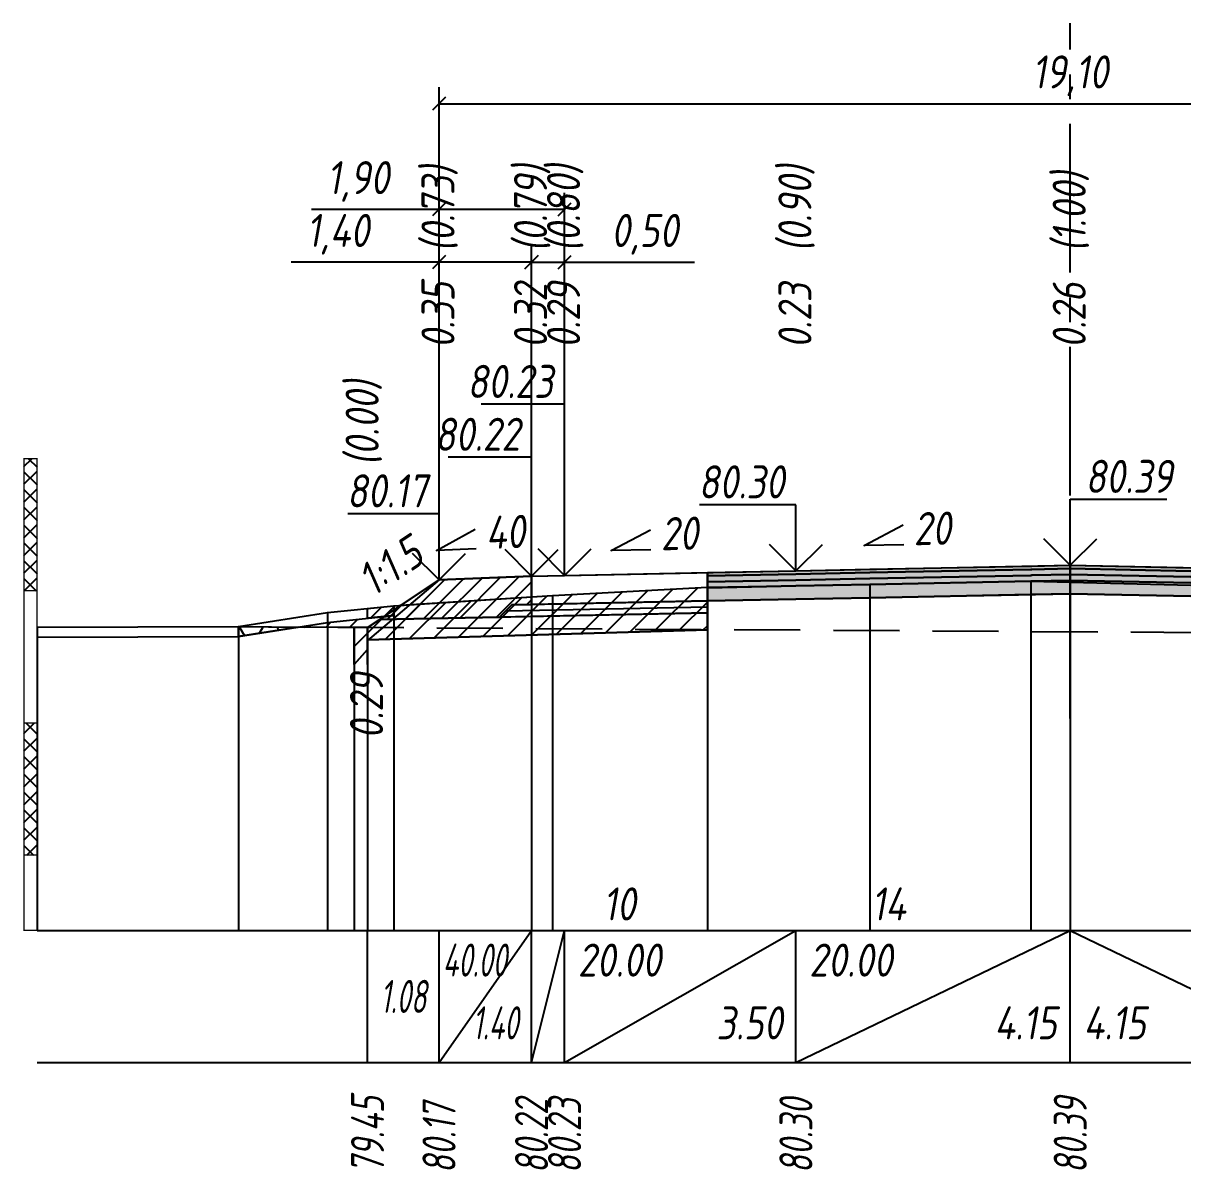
# Model space of a CAD drawing. Extents: x -717 to 1451, y -133302 to 233.
# Drawn here: x 78.9 to 166.7, y -29450.1 to -29363.3 of the extents above; entities that cross this region are included whole.
import ezdxf
from ezdxf.enums import TextEntityAlignment as Align

# ---------------------------------------------------------------- set-up
doc = ezdxf.new("R2010")
doc.units = 0
doc.linetypes.add('осевая2', pattern=[1.125, 0.75, -0.125, 0.125, -0.125])
doc.linetypes.add('штриховая', pattern=[0.75, 0.5, -0.25])
for name, color, linetype in [('Интерполированный поперечник', 2, 'Continuous'), ('Код_514', 1, 'Continuous'), ('Контур_0', 7, 'Continuous'), ('Контур_2521', 7, 'Continuous'), ('Контур_2564', 7, 'Continuous'), ('Контур_2660', 7, 'Continuous'), ('Контур_2665', 7, 'Continuous'), ('Контур_400', 7, 'Continuous'), ('Контур_508', 7, 'Continuous'), ('Контур_512', 7, 'Continuous'), ('Контур_513', 7, 'Continuous'), ('Контур_818', 7, 'Continuous'), ('Красный поперечник', 1, 'Continuous'), ('Линейка абсолютных высот', 7, 'Continuous'), ('Объём_2501', 7, 'Continuous'), ('Объём_2564', 7, 'Continuous'), ('Объём_2650', 7, 'Continuous'), ('Объём_2660', 7, 'Continuous'), ('Объём_2661', 7, 'Continuous'), ('Объём_2662', 7, 'Continuous'), ('Объём_2663', 7, 'Continuous'), ('Объём_2665', 7, 'Continuous'), ('Объём_2666', 7, 'Continuous'), ('Объём_2753', 7, 'Continuous'), ('Ось', 1, 'осевая2'), ('Откосы', 7, 'Continuous'), ('Отметки покрытия', 7, 'Continuous'), ('Рабочие отметки', 7, 'Continuous'), ('Рабочие отметки доп.', 7, 'Continuous'), ('Слои выравнивания', 7, 'Continuous'), ('Таблица', 7, 'Continuous'), ('Уклоны проезжей части', 7, 'Continuous'), ('Черный поперечник', 3, 'Continuous')]:
    doc.layers.add(name, color=color, linetype=linetype)
for name, color, linetype, true_color in [('Контур_2540', 2, 'Continuous', 0xffff00), ('Контур_2560', 2, 'Continuous', 0xffff00), ('Контур_2561', 7, 'Continuous', 0xff8040), ('Контур_2562', 3, 'Continuous', 0x00ff00), ('Контур_2563', 7, 'Continuous', 0xff8000), ('Контур_2570', 7, 'Continuous', 0x80ff00), ('Контур_2583', 3, 'Continuous', 0x00ff00), ('Контур_2725', 7, 'Continuous', 0x323232), ('Контур_2736', 4, 'Continuous', 0x00ffff), ('Контур_2737', 4, 'Continuous', 0x00ffff), ('Контур_2738', 4, 'Continuous', 0x00ffff), ('Контур_2739', 4, 'Continuous', 0x00ffff), ('Контур_2741', 4, 'Continuous', 0x00ffff), ('Контур_2742', 4, 'Continuous', 0x00ffff), ('Контур_2743', 4, 'Continuous', 0x00ffff), ('Контур_2744', 7, 'Continuous', 0xa4ffff), ('Контур_2745', 7, 'Continuous', 0xa4ffff), ('Контур_2747', 4, 'Continuous', 0x00ffff), ('Контур_2748', 4, 'Continuous', 0x00ffff), ('Контур_2749', 4, 'Continuous', 0x00ffff), ('Контур_2750', 4, 'Continuous', 0x00ffff), ('Контур_2751', 4, 'Continuous', 0x00ffff), ('Контур_2752', 4, 'Continuous', 0x00ffff), ('Контур_2760', 7, 'Continuous', 0x323232), ('Контур_2761', 7, 'Continuous', 0x323232), ('Контур_2762', 7, 'Continuous', 0x323232), ('Контур_2763', 7, 'Continuous', 0x323232), ('Контур_402', 7, 'Continuous', 0xff6464), ('Контур_703', 4, 'Continuous', 0x00ffff), ('Контур_705', 4, 'Continuous', 0x00ffff), ('Контур_707', 4, 'Continuous', 0x00ffff), ('Контур_720', 131, 'Continuous', 0xaaffff), ('Объём_2500', 7, 'Continuous', 0xc0c0c0), ('Объём_2520', 7, 'Continuous', 0x80ffff), ('Объём_2540', 2, 'Continuous', 0xffff00), ('Объём_2560', 2, 'Continuous', 0xffff00), ('Объём_2561', 7, 'Continuous', 0xff8040), ('Объём_2562', 3, 'Continuous', 0x00ff00), ('Объём_2563', 7, 'Continuous', 0xff8000), ('Объём_2570', 7, 'Continuous', 0x80ff00), ('Объём_2583', 3, 'Continuous', 0x00ff00), ('Объём_2591', 3, 'Continuous', 0x00ff00), ('Объём_2595', 3, 'Continuous', 0x00ff00), ('Объём_2600', 7, 'Continuous', 0x808000), ('Объём_2746', 2, 'Continuous', 0xffff00)]:
    doc.layers.add(name, color=color, linetype=linetype, true_color=true_color)
doc.styles.get("Standard").update_dxf_attribs({"font": 'txt', "height": 2.5})
doc.styles.add('М', font='romand.shx', dxfattribs={"width": 0.8, "oblique": 10, "height": 2.5})
doc.dimstyles.new('ISO-25', dxfattribs={"dimtxt": 2.5, "dimasz": 2.5, "dimexe": 1.25, "dimexo": 0.625, "dimtad": 1, "dimtxsty": 'Standard', "dimcen": 2.5, "dimadec": 0, "dimazin": 0, "dimtfac": 1, "dimtmove": 0, "dimatfit": 3, "dimfxl": 1, "dimarcsym": 0})
pattern_1 = [(45.0000013, (0, 0), (-0.67351924, 0.67351921), []), (135.0000003, (0, 0), (-0.673519222, -0.67351923), [])]

# ---------------------------------------------------------------- blocks, each defined once
blk = doc.blocks.new('_Oblique')
at = {"color": 0, "linetype": 'ByBlock', "lineweight": -2}
blk.add_line((-0.5, -0.5), (0.5, 0.5), dxfattribs=at)
blk = doc.blocks.new('*D666')
at = {"color": 0, "lineweight": -2, "transparency": 16777216}
for p, q in [((110.408, -29404.906), (110.408, -29380.186)), ((117.408, -29404.626), (117.408, -29380.186)), ((110.408, -29381.436), (99.223, -29381.436)), ((117.408, -29381.436), (110.408, -29381.436))]:
    blk.add_line(p, q, dxfattribs=at)
at = {"layer": 'Defpoints', "color": 0, "transparency": 16777216}
for p in [(117.408, -29381.436), (110.408, -29405.531), (117.408, -29405.251)]:
    blk.add_point(p, dxfattribs=at)
at = {"color": 0, "lineweight": -2, "transparency": 16777216, "rotation": 180}
blk.add_blockref('_Oblique', (110.408, -29381.436), dxfattribs=at)
at = {"color": 0, "lineweight": -2, "transparency": 16777216}
blk.add_blockref('_Oblique', (117.408, -29381.436), dxfattribs=at)
at = {"color": 0, "transparency": 16777216, "insert": (102.763, -29379.323), "char_height": 2.5, "width": 8.75, "attachment_point": 5, "style": 'М'}
blk.add_mtext('1,40', dxfattribs=at)
blk = doc.blocks.new('*D668')
at = {"color": 0, "lineweight": -2, "transparency": 16777216}
for p, q in [((117.408, -29404.626), (117.408, -29380.186)), ((119.908, -29404.576), (119.908, -29380.186)), ((117.408, -29381.436), (119.908, -29381.436)), ((119.908, -29381.436), (129.739, -29381.436))]:
    blk.add_line(p, q, dxfattribs=at)
at = {"layer": 'Defpoints', "color": 0, "transparency": 16777216}
for p in [(119.908, -29381.436), (117.408, -29405.251), (119.908, -29405.201)]:
    blk.add_point(p, dxfattribs=at)
at = {"color": 0, "lineweight": -2, "transparency": 16777216, "rotation": 180}
blk.add_blockref('_Oblique', (117.408, -29381.436), dxfattribs=at)
at = {"color": 0, "lineweight": -2, "transparency": 16777216}
blk.add_blockref('_Oblique', (119.908, -29381.436), dxfattribs=at)
at = {"color": 0, "transparency": 16777216, "insert": (125.977, -29379.323), "char_height": 2.5, "width": 9.16667, "attachment_point": 5, "style": 'М'}
blk.add_mtext('0,50', dxfattribs=at)
blk = doc.blocks.new('*D671')
at = {"color": 0, "lineweight": -2, "transparency": 16777216}
for p, q in [((110.408, -29404.906), (110.408, -29376.186)), ((119.908, -29404.576), (119.908, -29376.186)), ((110.408, -29377.436), (100.75, -29377.436)), ((119.908, -29377.436), (110.408, -29377.436))]:
    blk.add_line(p, q, dxfattribs=at)
at = {"layer": 'Defpoints', "color": 0, "transparency": 16777216}
for p in [(119.908, -29377.436), (110.408, -29405.531), (119.908, -29405.201)]:
    blk.add_point(p, dxfattribs=at)
at = {"color": 0, "lineweight": -2, "transparency": 16777216, "rotation": 180}
blk.add_blockref('_Oblique', (110.408, -29377.436), dxfattribs=at)
at = {"color": 0, "lineweight": -2, "transparency": 16777216}
blk.add_blockref('_Oblique', (119.908, -29377.436), dxfattribs=at)
at = {"color": 0, "transparency": 16777216, "insert": (104.291, -29375.323), "char_height": 2.5, "width": 8.75, "attachment_point": 5, "style": 'М'}
blk.add_mtext('1,90', dxfattribs=at)
blk = doc.blocks.new('*D672')
at = {"color": 0, "lineweight": -2, "transparency": 16777216}
for p, q in [((110.408, -29404.906), (110.408, -29368.186)), ((205.908, -29404.906), (205.908, -29368.186)), ((110.408, -29369.436), (205.908, -29369.436))]:
    blk.add_line(p, q, dxfattribs=at)
at = {"layer": 'Defpoints', "color": 0, "transparency": 16777216}
for p in [(205.908, -29369.436), (110.408, -29405.531), (205.908, -29405.531)]:
    blk.add_point(p, dxfattribs=at)
at = {"color": 0, "lineweight": -2, "transparency": 16777216, "rotation": 180}
blk.add_blockref('_Oblique', (110.408, -29369.436), dxfattribs=at)
at = {"color": 0, "lineweight": -2, "transparency": 16777216}
blk.add_blockref('_Oblique', (205.908, -29369.436), dxfattribs=at)
at = {"color": 0, "transparency": 16777216, "insert": (158.158, -29367.323), "char_height": 2.5, "width": 10.41667, "attachment_point": 5, "style": 'М'}
blk.add_mtext('19,10', dxfattribs=at)

msp = doc.modelspace()

# ---------------------------------------------------------------- hatches: boundary and pattern name
at = {"layer": 'Линейка абсолютных высот'}
h = msp.add_hatch(dxfattribs=at)
h.set_pattern_fill('ANSI37', scale=0.3, style=0)
h.set_pattern_definition(pattern_1)
h.paths.add_polyline_path([(80, -29406.304), (80, -29396.304), (79, -29396.304), (79, -29406.304)])
h = msp.add_hatch(dxfattribs=at)
h.set_pattern_fill('ANSI37', scale=0.3, style=0)
h.set_pattern_definition(pattern_1)
h.paths.add_polyline_path([(80, -29426.304), (80, -29416.304), (79, -29416.304), (79, -29426.304)])
at = {"layer": 'Объём_2563'}
h = msp.add_hatch(dxfattribs=at)
h.set_pattern_fill('ANSI31', color=256, scale=0.3)
h.paths.add_polyline_path([(110.408, -29405.468), (117.408, -29405.188), (117.408, -29407.338), (115.908, -29407.368), (114.99, -29408.287), (105.908, -29408.468)])
at = {"layer": 'Объём_2570'}
h = msp.add_hatch(dxfattribs=at)
h.set_pattern_fill('ANSI31', color=256, scale=0.2)
h.paths.add_polyline_path([(105, -29408.384), (105, -29407.634), (106.996, -29407.432), (106.996, -29408.182)])
at = {"layer": 'Объём_2600'}
h = msp.add_hatch(dxfattribs=at)
h.set_pattern_fill('ANSI31', color=6, scale=0.4)
h.paths.add_polyline_path([(107.777, -29409.935), (105, -29410.018), (105, -29410.745), (104, -29411.882), (104, -29409.068), (99.767, -29409.043), (101.98, -29408.689), (106.996, -29408.182), (106.996, -29407.432), (118.988, -29406.662), (130.707, -29406.039), (130.707, -29409.247)])
h = msp.add_hatch(dxfattribs=at)
h.set_pattern_fill('HONEY', color=5, scale=0.3)
h.paths.add_polyline_path([(95.24, -29409.766), (95.24, -29409.016), (99.767, -29409.043)])
at = {"layer": 'Слои выравнивания'}
for color, points in [(2, [(130.707, -29404.922), (137.408, -29404.788), (142.991, -29404.677), (155.173, -29404.433), (155.26, -29404.431), (158.158, -29404.373), (158.158, -29404.623), (155.26, -29404.681), (155.173, -29404.683), (142.991, -29404.927), (137.408, -29405.038), (130.707, -29405.172)]), (3, [(130.707, -29405.172), (137.408, -29405.038), (142.991, -29404.927), (155.173, -29404.683), (155.26, -29404.681), (158.158, -29404.623), (158.158, -29405.073), (155.26, -29405.131), (155.173, -29405.133), (142.991, -29405.377), (137.408, -29405.488), (130.707, -29405.622)]), (4, [(130.707, -29405.622), (137.408, -29405.488), (142.991, -29405.377), (155.173, -29405.133), (155.26, -29405.131), (158.158, -29405.073), (158.158, -29405.523), (155.26, -29405.581), (155.173, -29405.583), (142.991, -29405.827), (137.408, -29405.938), (130.707, -29406.072)]), (2, [(158.158, -29404.373), (167.279, -29404.556), (178.908, -29404.788), (180.38, -29404.818), (180.38, -29405.068), (178.908, -29405.038), (167.279, -29404.806), (158.158, -29404.623)]), (3, [(158.158, -29404.623), (167.279, -29404.806), (178.908, -29405.038), (180.38, -29405.068), (180.38, -29405.518), (178.908, -29405.488), (167.279, -29405.256), (158.158, -29405.073)]), (4, [(158.158, -29405.073), (167.279, -29405.256), (178.908, -29405.488), (180.38, -29405.518), (180.38, -29405.968), (178.908, -29405.938), (167.279, -29405.706), (158.158, -29405.523)]), (5, [(130.707, -29406.072), (137.408, -29405.938), (142.991, -29405.827), (155.173, -29405.583), (155.26, -29405.581), (158.158, -29405.523), (158.158, -29406.523), (155.26, -29406.581), (155.173, -29406.583), (142.991, -29406.827), (137.408, -29406.938), (130.707, -29407.072)]), (5, [(158.158, -29405.523), (167.279, -29405.706), (178.908, -29405.938), (180.38, -29405.968), (180.38, -29406.968), (178.908, -29406.938), (167.279, -29406.706), (158.158, -29406.523)])]:
    msp.add_hatch(color=color, dxfattribs=at).paths.add_polyline_path(points)

# ---------------------------------------------------------------- linework, layer by layer
at = {"layer": 'Интерполированный поперечник', "linetype": 'штриховая', "ltscale": 10, "flags": 128}
msp.add_lwpolyline([(95.24, -29409.016), (212.955, -29409.714)], dxfattribs=at)
at = {"layer": 'Код_514'}
for p, q in [((105, -29442), (105, -29432)), ((110.408, -29442), (110.408, -29432)), ((110.408, -29442), (117.408, -29432)), ((117.408, -29442), (117.408, -29432)), ((117.408, -29442), (119.908, -29432)), ((119.908, -29442), (119.908, -29432)), ((119.908, -29442), (137.408, -29432)), ((137.408, -29442), (137.408, -29432)), ((137.408, -29442), (158.158, -29432)), ((158.158, -29442), (158.158, -29432)), ((158.158, -29432), (178.908, -29442))]:
    msp.add_line(p, q, dxfattribs=at)
at = {"layer": 'Контур_0', "flags": 128}
for points in [[(119.908, -29407.288), (117.408, -29407.338), (117.408, -29405.188), (130.707, -29404.922), (130.707, -29407.072), (119.908, -29407.288), (119.908, -29407.288)], [(110.408, -29405.468), (105, -29409.074), (105, -29409.074), (105, -29409.074), (105, -29409.074), (105, -29409.074), (105, -29409.074), (105, -29409.074), (105, -29409.074), (105, -29409.074), (105, -29409.074), (105, -29409.074), (105, -29409.074), (105, -29409.074), (105, -29409.074), (105, -29411.882)], [(110.408, -29405.468), (105, -29409.074), (105, -29409.074), (105, -29409.074), (105, -29409.074), (105, -29409.074), (105, -29409.074), (105, -29409.074), (105, -29409.074), (105, -29409.074), (105, -29409.074), (105, -29409.074), (105, -29409.074), (105, -29409.074), (105, -29409.074), (105, -29411.882), (105, -29411.882), (105, -29409.074), (105, -29409.074), (105, -29409.074), (105, -29409.074), (105, -29409.074), (105, -29409.074), (105, -29409.074), (105, -29409.074), (105, -29409.074), (105, -29409.074), (105, -29409.074), (105, -29409.074), (105, -29409.074)], [(105.908, -29408.468), (114.99, -29408.287), (115.908, -29407.368), (117.408, -29407.338)], [(115.908, -29407.368), (130.707, -29407.072), (130.707, -29407.972), (114.99, -29408.287), (115.908, -29407.368), (115.908, -29407.368)]]:
    msp.add_lwpolyline(points, dxfattribs=at)
at = {"layer": 'Контур_2521', "color": 250, "flags": 128}
msp.add_lwpolyline([(115.449, -29407.827), (130.707, -29407.522)], dxfattribs=at)
at = {"layer": 'Контур_2540', "flags": 128}
msp.add_lwpolyline([(105.908, -29408.468), (130.707, -29407.972), (130.707, -29409.247), (105, -29410.018), (105, -29409.074), (105.908, -29408.468), (105.908, -29408.468)], dxfattribs=at)
at = {"layer": 'Контур_2560', "flags": 128}
msp.add_lwpolyline([(110.408, -29405.468), (110.408, -29405.468), (110.408, -29405.468), (117.408, -29405.188)], dxfattribs=at)
at = {"layer": 'Контур_2561', "flags": 128}
msp.add_lwpolyline([(117.408, -29405.188), (117.408, -29405.188), (110.408, -29405.468), (110.408, -29405.468), (117.408, -29405.188)], dxfattribs=at)
at = {"layer": 'Контур_2562', "flags": 128}
msp.add_lwpolyline([(110.408, -29405.468), (110.408, -29405.468), (110.408, -29405.468), (110.408, -29405.468), (110.408, -29405.468)], dxfattribs=at)
at = {"layer": 'Контур_2563', "flags": 128}
msp.add_lwpolyline([(110.408, -29405.468), (117.408, -29405.188), (117.408, -29407.338), (115.908, -29407.368), (114.99, -29408.287), (105.908, -29408.468), (110.408, -29405.468), (110.408, -29405.468)], dxfattribs=at)
at = {"layer": 'Контур_2564', "flags": 128}
msp.add_lwpolyline([(110.408, -29405.468), (117.408, -29405.188)], dxfattribs=at)
at = {"layer": 'Контур_2570', "flags": 128}
msp.add_lwpolyline([(80, -29409.807), (95.24, -29409.766), (95.24, -29409.766), (101.98, -29408.689), (106.996, -29408.182), (106.996, -29407.432), (118.988, -29406.662), (130.707, -29406.039), (142.991, -29405.82), (155.173, -29405.579), (158.158, -29405.65), (167.279, -29405.865), (180.38, -29406.13), (192.215, -29406.519), (201.424, -29407.334), (201.424, -29408.084), (209.191, -29409.733), (212.955, -29410.464), (212.955, -29410.464), (217.513, -29410.073), (226.371, -29408.946), (231.227, -29409.664), (240.376, -29410.919), (247.714, -29410.654)], dxfattribs=at)
at = {"layer": 'Контур_2583', "flags": 128}
msp.add_lwpolyline([(104, -29411.882), (105, -29410.745), (105, -29409.074), (104, -29409.074), (104, -29411.882)], dxfattribs=at)
at = {"layer": 'Контур_2660', "flags": 128}
msp.add_lwpolyline([(105, -29410.018), (130.707, -29409.247)], dxfattribs=at)
at = {"layer": 'Контур_2665', "flags": 128}
msp.add_lwpolyline([(110.408, -29405.468), (110.408, -29405.468)], dxfattribs=at)
at = {"layer": 'Контур_2725', "flags": 128}
msp.add_lwpolyline([(130.707, -29407.072), (137.408, -29406.938), (142.991, -29406.827), (155.173, -29406.583), (155.26, -29406.581), (158.158, -29406.523), (167.279, -29406.706), (178.908, -29406.938), (180.38, -29406.968)], dxfattribs=at)
at = {"layer": 'Контур_2736', "flags": 128}
msp.add_lwpolyline([(110.408, -29405.468), (105, -29409.074)], dxfattribs=at)
at = {"layer": 'Контур_2737', "flags": 128}
msp.add_lwpolyline([(105, -29409.074), (105, -29409.074)], dxfattribs=at)
at = {"layer": 'Контур_2738', "flags": 128}
msp.add_lwpolyline([(105, -29409.074), (105, -29409.074)], dxfattribs=at)
at = {"layer": 'Контур_2739', "flags": 128}
msp.add_lwpolyline([(105, -29409.074), (105, -29409.074)], dxfattribs=at)
at = {"layer": 'Контур_2741', "flags": 128}
msp.add_lwpolyline([(105, -29409.074), (105, -29409.074)], dxfattribs=at)
at = {"layer": 'Контур_2742', "flags": 128}
msp.add_lwpolyline([(105, -29409.074), (105, -29409.074)], dxfattribs=at)
at = {"layer": 'Контур_2743', "flags": 128}
msp.add_lwpolyline([(105, -29409.074), (105, -29409.074)], dxfattribs=at)
at = {"layer": 'Контур_2744', "flags": 128}
msp.add_lwpolyline([(105, -29409.074), (105, -29409.074)], dxfattribs=at)
msp.add_lwpolyline([(105, -29409.074), (105, -29409.074)], dxfattribs=at)
msp.add_lwpolyline([(105, -29409.074), (105, -29409.074)], dxfattribs=at)
msp.add_lwpolyline([(105, -29409.074), (105, -29409.074)], dxfattribs=at)
msp.add_lwpolyline([(105, -29409.074), (105, -29409.074)], dxfattribs=at)
msp.add_lwpolyline([(105, -29409.074), (105, -29409.074)], dxfattribs=at)
at = {"layer": 'Контур_2745', "flags": 128}
msp.add_lwpolyline([(105, -29409.074), (105, -29409.074)], dxfattribs=at)
msp.add_lwpolyline([(105, -29409.074), (105, -29409.074)], dxfattribs=at)
msp.add_lwpolyline([(105, -29409.074), (105, -29409.074)], dxfattribs=at)
msp.add_lwpolyline([(105, -29409.074), (105, -29409.074)], dxfattribs=at)
msp.add_lwpolyline([(105, -29409.074), (105, -29409.074)], dxfattribs=at)
msp.add_lwpolyline([(105, -29409.074), (105, -29409.074)], dxfattribs=at)
at = {"layer": 'Контур_2747', "flags": 128}
msp.add_lwpolyline([(105, -29409.074), (105, -29409.074)], dxfattribs=at)
at = {"layer": 'Контур_2748', "flags": 128}
msp.add_lwpolyline([(105, -29409.074), (105, -29409.074)], dxfattribs=at)
at = {"layer": 'Контур_2749', "flags": 128}
msp.add_lwpolyline([(105, -29409.074), (105, -29409.074)], dxfattribs=at)
at = {"layer": 'Контур_2750', "flags": 128}
msp.add_lwpolyline([(105, -29409.074), (105, -29409.074)], dxfattribs=at)
at = {"layer": 'Контур_2751', "flags": 128}
msp.add_lwpolyline([(105, -29409.074), (105, -29409.074)], dxfattribs=at)
at = {"layer": 'Контур_2752', "flags": 128}
msp.add_lwpolyline([(105, -29409.074), (105, -29409.074)], dxfattribs=at)
at = {"layer": 'Контур_2760', "flags": 128}
msp.add_lwpolyline([(130.707, -29404.922), (137.408, -29404.788), (142.991, -29404.677), (155.173, -29404.433), (155.26, -29404.431), (158.158, -29404.373), (167.279, -29404.556), (178.908, -29404.788), (180.38, -29404.818)], dxfattribs=at)
at = {"layer": 'Контур_2761', "flags": 128}
msp.add_lwpolyline([(130.707, -29405.172), (137.408, -29405.038), (142.991, -29404.927), (155.173, -29404.683), (155.26, -29404.681), (158.158, -29404.623), (167.279, -29404.806), (178.908, -29405.038), (180.38, -29405.068)], dxfattribs=at)
at = {"layer": 'Контур_2762', "flags": 128}
msp.add_lwpolyline([(130.707, -29405.622), (137.408, -29405.488), (142.991, -29405.377), (155.173, -29405.133), (155.26, -29405.131), (158.158, -29405.073), (167.279, -29405.256), (178.908, -29405.488), (180.38, -29405.518)], dxfattribs=at)
at = {"layer": 'Контур_2763', "flags": 128}
msp.add_lwpolyline([(130.707, -29406.072), (137.408, -29405.938), (142.991, -29405.827), (155.173, -29405.583), (155.26, -29405.581), (158.158, -29405.523), (167.279, -29405.706), (178.908, -29405.938), (180.38, -29405.968)], dxfattribs=at)
at = {"layer": 'Контур_400', "flags": 128}
for points in [[(117.408, -29405.188), (119.908, -29405.138), (119.908, -29405.138), (119.908, -29405.138), (119.908, -29405.138), (119.908, -29405.138), (119.908, -29405.138), (137.408, -29404.788), (158.158, -29404.373)], [(158.158, -29404.373), (178.908, -29404.788), (196.408, -29405.138), (196.408, -29405.138), (196.408, -29405.138), (196.408, -29405.138), (196.408, -29405.138), (196.408, -29405.138), (198.908, -29405.188)]]:
    msp.add_lwpolyline(points, dxfattribs=at)
at = {"layer": 'Контур_402', "flags": 128}
msp.add_lwpolyline([(105, -29410.018), (130.707, -29409.247), (130.707, -29407.072), (158.158, -29406.523), (180.38, -29406.968), (180.38, -29409.09), (212.271, -29410.047)], dxfattribs=at)
at = {"layer": 'Контур_508', "flags": 128}
msp.add_lwpolyline([(104, -29411.882), (105, -29410.745), (105, -29410.018), (130.707, -29409.247), (130.707, -29407.072), (158.158, -29406.523), (180.38, -29406.968), (180.38, -29409.09), (212.271, -29410.047), (212.271, -29410.912), (215.403, -29413), (215.706, -29413), (217.706, -29413), (218.009, -29413), (221.456, -29410.702), (221.456, -29409.5), (222.714, -29408.661)], dxfattribs=at)
at = {"layer": 'Контур_512', "flags": 128}
msp.add_lwpolyline([(104, -29411.882), (105, -29410.745), (105, -29410.018), (130.707, -29409.247)], dxfattribs=at)
at = {"layer": 'Контур_513', "flags": 128}
msp.add_lwpolyline([(104, -29411.882), (105, -29410.745), (105, -29410.018), (130.707, -29409.247), (130.707, -29407.072), (158.158, -29406.523), (180.38, -29406.968), (180.38, -29409.09), (212.271, -29410.047), (212.271, -29410.912), (215.403, -29413), (215.706, -29413), (217.706, -29413), (218.009, -29413), (221.456, -29410.702), (221.456, -29409.5), (222.714, -29408.661)], dxfattribs=at)
at = {"layer": 'Контур_703', "flags": 128}
for points in [[(110.408, -29405.468), (105, -29409.074)], [(105, -29409.074), (105, -29411.882)]]:
    msp.add_lwpolyline(points, dxfattribs=at)
at = {"layer": 'Контур_705', "flags": 128}
msp.add_lwpolyline([(105, -29409.074), (105, -29409.074)], dxfattribs=at)
at = {"layer": 'Контур_707', "flags": 128}
msp.add_lwpolyline([(105, -29411.882), (105, -29409.074)], dxfattribs=at)
at = {"layer": 'Контур_720', "flags": 128}
msp.add_lwpolyline([(105, -29411.882), (105, -29411.882)], dxfattribs=at)
at = {"layer": 'Контур_818', "flags": 128}
msp.add_lwpolyline([(105, -29408.384), (106.996, -29408.182), (106.996, -29407.432), (118.988, -29406.662), (130.707, -29406.039), (142.991, -29405.82), (155.173, -29405.579), (158.158, -29405.65), (167.279, -29405.865), (180.38, -29406.13), (192.215, -29406.519), (201.424, -29407.334), (201.424, -29408.084), (209.191, -29409.733), (212.955, -29410.464), (212.955, -29410.464), (217.513, -29410.073), (222.714, -29409.411)], dxfattribs=at)
at = {"layer": 'Красный поперечник'}
for p, q in [((117.408, -29405.188), (119.908, -29405.138)), ((119.908, -29405.138), (137.408, -29404.788)), ((137.408, -29404.788), (158.158, -29404.373)), ((158.158, -29404.373), (178.908, -29404.788)), ((105, -29409.074), (110.408, -29405.468)), ((110.408, -29405.468), (117.408, -29405.188)), ((130.707, -29409.247), (130.707, -29432)), ((105, -29410.018), (105, -29432)), ((105, -29410.745), (105, -29432)), ((104, -29411.882), (104, -29432))]:
    msp.add_line(p, q, dxfattribs=at)
at = {"layer": 'Линейка абсолютных высот', "color": 7, "const_width": 0.1, "flags": 128}
for points in [[(80, -29406.304), (80, -29396.304), (79, -29396.304), (79, -29406.304), (80, -29406.304)], [(80, -29416.304), (80, -29406.304), (79, -29406.304), (79, -29416.304), (80, -29416.304)], [(80, -29426.304), (80, -29416.304), (79, -29416.304), (79, -29426.304), (80, -29426.304)], [(80, -29432), (80, -29426.304), (79, -29426.304), (79, -29432), (80, -29432)]]:
    msp.add_lwpolyline(points, dxfattribs=at)
at = {"layer": 'Объём_2500', "flags": 128}
msp.add_lwpolyline([(119.908, -29407.288), (117.408, -29407.338), (117.408, -29405.188), (130.707, -29404.922), (130.707, -29407.072), (119.908, -29407.288), (119.908, -29407.288)], dxfattribs=at)
at = {"layer": 'Объём_2501', "flags": 128}
for points in [[(117.408, -29405.188), (119.908, -29405.138), (119.908, -29405.138), (119.908, -29405.138), (119.908, -29405.138), (119.908, -29405.138), (119.908, -29405.138), (137.408, -29404.788), (158.158, -29404.373)], [(158.158, -29404.373), (178.908, -29404.788), (196.408, -29405.138), (196.408, -29405.138), (196.408, -29405.138), (196.408, -29405.138), (196.408, -29405.138), (196.408, -29405.138), (198.908, -29405.188)]]:
    msp.add_lwpolyline(points, dxfattribs=at)
at = {"layer": 'Объём_2520', "color": 250, "flags": 128}
msp.add_lwpolyline([(115.908, -29407.368), (130.707, -29407.072), (130.707, -29407.972), (114.99, -29408.287), (115.908, -29407.368), (115.908, -29407.368)], dxfattribs=at)
at = {"layer": 'Объём_2540', "flags": 128}
msp.add_lwpolyline([(105.908, -29408.468), (130.707, -29407.972), (130.707, -29409.247), (105, -29410.018), (105, -29409.074), (105.908, -29408.468), (105.908, -29408.468)], dxfattribs=at)
at = {"layer": 'Объём_2560', "flags": 128}
msp.add_lwpolyline([(110.408, -29405.468), (110.408, -29405.468), (110.408, -29405.468), (117.408, -29405.188)], dxfattribs=at)
at = {"layer": 'Объём_2561', "flags": 128}
msp.add_lwpolyline([(117.408, -29405.188), (117.408, -29405.188), (110.408, -29405.468), (110.408, -29405.468), (117.408, -29405.188)], dxfattribs=at)
at = {"layer": 'Объём_2562', "flags": 128}
msp.add_lwpolyline([(110.408, -29405.468), (110.408, -29405.468), (110.408, -29405.468), (110.408, -29405.468), (110.408, -29405.468)], dxfattribs=at)
at = {"layer": 'Объём_2563', "color": 250, "flags": 128}
msp.add_lwpolyline([(110.408, -29405.468), (117.408, -29405.188), (117.408, -29407.338), (115.908, -29407.368), (114.99, -29408.287), (105.908, -29408.468), (110.408, -29405.468), (110.408, -29405.468)], dxfattribs=at)
at = {"layer": 'Объём_2564', "flags": 128}
msp.add_lwpolyline([(110.408, -29405.468), (117.408, -29405.188)], dxfattribs=at)
at = {"layer": 'Объём_2570', "flags": 128}
msp.add_lwpolyline([(105, -29408.384), (105, -29407.634), (106.996, -29407.432), (106.996, -29408.182), (105, -29408.384), (105, -29408.384)], dxfattribs=at)
at = {"layer": 'Объём_2583', "flags": 128}
msp.add_lwpolyline([(104, -29411.882), (105, -29410.745), (105, -29409.074), (104, -29409.074), (104, -29411.882)], dxfattribs=at)
at = {"layer": 'Объём_2591', "flags": 128}
msp.add_lwpolyline([(105, -29409.074), (105, -29411.882), (105, -29409.074)], dxfattribs=at)
at = {"layer": 'Объём_2595', "flags": 128}
msp.add_lwpolyline([(105, -29409.074), (105, -29411.882), (105, -29409.074)], dxfattribs=at)
at = {"layer": 'Объём_2600', "color": 5, "flags": 128}
msp.add_lwpolyline([(95.24, -29409.766), (95.24, -29409.016), (99.767, -29409.043), (95.24, -29409.766), (95.24, -29409.766)], dxfattribs=at)
at = {"layer": 'Объём_2650', "color": 6, "flags": 128}
msp.add_lwpolyline([(107.777, -29409.935), (105, -29410.018), (105, -29410.745), (104, -29411.882), (104, -29409.068), (99.767, -29409.043), (101.98, -29408.689), (106.996, -29408.182), (106.996, -29407.432), (118.988, -29406.662), (130.707, -29406.039), (130.707, -29409.247), (107.777, -29409.935), (107.777, -29409.935)], dxfattribs=at)
at = {"layer": 'Объём_2660', "flags": 128}
msp.add_lwpolyline([(105, -29410.018), (130.707, -29409.247)], dxfattribs=at)
at = {"layer": 'Объём_2661', "flags": 128}
msp.add_lwpolyline([(110.408, -29405.468), (105, -29409.074), (105, -29410.062)], dxfattribs=at)
at = {"layer": 'Объём_2662', "flags": 128}
msp.add_lwpolyline([(105, -29410.062), (105, -29409.074)], dxfattribs=at)
at = {"layer": 'Объём_2663', "flags": 128}
msp.add_lwpolyline([(105, -29410.062), (105, -29411.882), (105, -29410.062)], dxfattribs=at)
at = {"layer": 'Объём_2665', "flags": 128}
msp.add_lwpolyline([(110.408, -29405.468), (110.408, -29405.468)], dxfattribs=at)
at = {"layer": 'Объём_2666', "flags": 128}
msp.add_lwpolyline([(110.408, -29405.468), (105, -29410.062)], dxfattribs=at)
at = {"layer": 'Объём_2746', "flags": 128}
msp.add_lwpolyline([(106.996, -29408.182), (106.996, -29407.743), (107.513, -29407.399), (118.988, -29406.662), (130.707, -29406.039), (130.707, -29409.247), (105, -29410.018), (105, -29409.074), (106.22, -29408.26), (106.996, -29408.182), (106.996, -29408.182)], dxfattribs=at)
at = {"layer": 'Объём_2753', "flags": 128}
msp.add_lwpolyline([(130.707, -29404.922), (130.707, -29404.922)], dxfattribs=at)
at = {"layer": 'Ось', "ltscale": 15}
msp.add_line((158.158, -29415.971), (158.158, -29363.344), dxfattribs=at)
at = {"layer": 'Откосы', "color": 1, "flags": 128}
for points in [[(113.206, -29403.134), (110.208, -29403.254), (113.146, -29401.635)], [(145.558, -29402.814), (142.558, -29402.874), (145.528, -29401.314)], [(126.433, -29403.196), (123.433, -29403.256), (126.403, -29401.697)]]:
    msp.add_lwpolyline(points, dxfattribs=at)
at = {"layer": 'Отметки покрытия', "color": 1}
for p, q in [((119.908, -29392.188), (113.608, -29392.188)), ((119.908, -29405.138), (119.908, -29392.188)), ((117.408, -29396.188), (111.108, -29396.188)), ((117.408, -29405.188), (117.408, -29396.188)), ((137.408, -29399.788), (130.108, -29399.788)), ((137.408, -29404.788), (137.408, -29399.788)), ((158.158, -29404.373), (158.158, -29399.373)), ((158.158, -29399.373), (165.458, -29399.373)), ((110.408, -29400.468), (103.508, -29400.468)), ((110.408, -29405.468), (110.408, -29400.468)), ((158.158, -29404.373), (156.158, -29402.373)), ((158.158, -29404.373), (160.158, -29402.373)), ((117.408, -29405.188), (115.408, -29403.188)), ((117.408, -29405.188), (119.408, -29403.188)), ((119.908, -29405.138), (117.908, -29403.138)), ((119.908, -29405.138), (121.908, -29403.138)), ((137.408, -29404.788), (135.408, -29402.788)), ((137.408, -29404.788), (139.408, -29402.788)), ((110.408, -29405.468), (108.408, -29403.468)), ((110.408, -29405.468), (112.408, -29403.468))]:
    msp.add_line(p, q, dxfattribs=at)
at = {"layer": 'Слои выравнивания'}
for p, q in [((130.707, -29404.922), (130.707, -29432)), ((158.158, -29404.373), (158.158, -29432)), ((117.408, -29405.188), (117.408, -29432))]:
    msp.add_line(p, q, dxfattribs=at)
at = {"layer": 'Слои выравнивания', "color": 2, "flags": 128}
for points in [[(130.707, -29404.922), (137.408, -29404.788), (142.991, -29404.677), (155.173, -29404.433), (155.26, -29404.431), (158.158, -29404.373), (158.158, -29404.623), (155.26, -29404.681), (155.173, -29404.683), (142.991, -29404.927), (137.408, -29405.038), (130.707, -29405.172)], [(158.158, -29404.373), (167.279, -29404.556), (178.908, -29404.788), (180.38, -29404.818), (180.38, -29405.068), (178.908, -29405.038), (167.279, -29404.806), (158.158, -29404.623)]]:
    msp.add_lwpolyline(points, close=True, dxfattribs=at)
at = {"layer": 'Слои выравнивания', "color": 3, "flags": 128}
for points in [[(130.707, -29405.172), (137.408, -29405.038), (142.991, -29404.927), (155.173, -29404.683), (155.26, -29404.681), (158.158, -29404.623), (158.158, -29405.073), (155.26, -29405.131), (155.173, -29405.133), (142.991, -29405.377), (137.408, -29405.488), (130.707, -29405.622)], [(158.158, -29404.623), (167.279, -29404.806), (178.908, -29405.038), (180.38, -29405.068), (180.38, -29405.518), (178.908, -29405.488), (167.279, -29405.256), (158.158, -29405.073)]]:
    msp.add_lwpolyline(points, close=True, dxfattribs=at)
at = {"layer": 'Слои выравнивания', "color": 4, "flags": 128}
for points in [[(130.707, -29405.622), (137.408, -29405.488), (142.991, -29405.377), (155.173, -29405.133), (155.26, -29405.131), (158.158, -29405.073), (158.158, -29405.523), (155.26, -29405.581), (155.173, -29405.583), (142.991, -29405.827), (137.408, -29405.938), (130.707, -29406.072)], [(158.158, -29405.073), (167.279, -29405.256), (178.908, -29405.488), (180.38, -29405.518), (180.38, -29405.968), (178.908, -29405.938), (167.279, -29405.706), (158.158, -29405.523)]]:
    msp.add_lwpolyline(points, close=True, dxfattribs=at)
at = {"layer": 'Слои выравнивания', "color": 5, "flags": 128}
for points in [[(130.707, -29406.072), (137.408, -29405.938), (142.991, -29405.827), (155.173, -29405.583), (155.26, -29405.581), (158.158, -29405.523), (158.158, -29406.523), (155.26, -29406.581), (155.173, -29406.583), (142.991, -29406.827), (137.408, -29406.938), (130.707, -29407.072)], [(158.158, -29405.523), (167.279, -29405.706), (178.908, -29405.938), (180.38, -29405.968), (180.38, -29406.968), (178.908, -29406.938), (167.279, -29406.706), (158.158, -29406.523)]]:
    msp.add_lwpolyline(points, close=True, dxfattribs=at)
at = {"layer": 'Таблица'}
for p, q in [((80, -29432), (247.714, -29432)), ((80, -29442), (247.714, -29442))]:
    msp.add_line(p, q, dxfattribs=at)
at = {"layer": 'Черный поперечник', "color": 7}
for p, q in [((142.991, -29405.82), (142.991, -29432)), ((155.173, -29405.579), (155.173, -29432)), ((158.158, -29405.65), (158.158, -29432)), ((118.988, -29406.662), (118.988, -29432)), ((130.707, -29406.039), (130.707, -29432)), ((106.996, -29407.432), (106.996, -29432)), ((101.98, -29407.939), (101.98, -29432)), ((80, -29409.057), (80, -29432)), ((95.24, -29409.016), (95.24, -29432))]:
    msp.add_line(p, q, dxfattribs=at)
at = {"layer": 'Черный поперечник', "flags": 128}
msp.add_lwpolyline([(80, -29409.057), (95.24, -29409.016), (101.98, -29407.939), (106.996, -29407.432), (118.988, -29406.662), (130.707, -29406.039), (142.991, -29405.82), (155.173, -29405.579), (158.158, -29405.65), (167.279, -29405.865), (180.38, -29406.13), (192.215, -29406.519), (201.424, -29407.334), (209.191, -29408.983), (212.955, -29409.714), (217.513, -29409.323), (226.371, -29408.196), (231.227, -29408.914), (240.376, -29410.169), (247.714, -29409.904)], dxfattribs=at)

# ---------------------------------------------------------------- texts
at = {"layer": 'Код_514', "style": 'М', "oblique": 10}
for s, width, p in [('40.00', 0.6, (110.681, -29433)), ('20.00', 0.8, (120.908, -29433)), ('20.00', 0.8, (138.408, -29433))]:
    msp.add_text(s, height=2.5, dxfattribs=dict(at, width=width)).set_placement(p, align=Align.TOP_LEFT)
at = {"layer": 'Код_514', "style": 'М', "oblique": 10, "width": 0.6}
msp.add_text('1.08', height=2.5, dxfattribs=at).set_placement((107.704, -29437), align=Align.MIDDLE_CENTER)
at = {"layer": 'Код_514', "style": 'М', "oblique": 10}
for s, width, p in [('1.40', 0.6, (116.408, -29441)), ('3.50', 0.8, (136.408, -29441)), ('4.15', 0.8, (157.158, -29441))]:
    msp.add_text(s, height=2.5, dxfattribs=dict(at, width=width)).set_placement(p, align=Align.BOTTOM_RIGHT)
at = {"layer": 'Код_514', "style": 'М', "oblique": 10, "width": 0.8}
msp.add_text('4.15', height=2.5, dxfattribs=at).set_placement((159.158, -29441), align=Align.BOTTOM_LEFT)
at = {"layer": 'Код_514', "style": 'М', "oblique": 10, "width": 0.7}
for s, p in [('79.45', (105, -29450.382)), ('80.22', (117.408, -29450.382)), ('80.23', (119.908, -29450.382)), ('80.30', (137.408, -29450.382)), ('80.39', (158.158, -29450.382)), ('80.17', (110.408, -29450.382))]:
    msp.add_text(s, height=2.5, rotation=90, dxfattribs=at).set_placement(p, align=Align.MIDDLE_LEFT)
at = {"layer": 'Отметки покрытия', "color": 1, "style": 'М', "oblique": 10, "width": 0.8}
for s, p in [('80.23', (119.049, -29392.457)), ('80.22', (116.549, -29396.457)), ('80.30', (136.549, -29400.057)), ('80.17', (109.549, -29400.737))]:
    msp.add_text(s, height=2.5, dxfattribs=at).set_placement(p, align=Align.BOTTOM_RIGHT)
msp.add_text('80.39', height=2.5, dxfattribs=at).set_placement((159.299, -29399.642), align=Align.BOTTOM_LEFT)
at = {"layer": 'Рабочие отметки', "color": 1, "style": 'М', "oblique": 10, "width": 0.8}
for s, p in [('0.35', (110.33, -29387.938)), ('0.32', (117.33, -29387.938)), ('0.29', (119.83, -29387.938)), ('0.23', (137.33, -29387.938)), ('0.26', (158.08, -29387.938))]:
    msp.add_text(s, height=2.5, rotation=90, dxfattribs=at).set_placement(p, align=Align.MIDDLE_LEFT)
msp.add_text('0.29', height=2.5, rotation=90, dxfattribs=at).set_placement((104.922, -29412.504), align=Align.MIDDLE_RIGHT)
at = {"layer": 'Рабочие отметки доп.', "color": 1, "style": 'М', "oblique": 10, "width": 0.8}
for s, p in [('(0.73)', (110.33, -29380.638)), ('(0.79)', (117.33, -29380.638)), ('(0.80)', (119.83, -29380.638)), ('(0.90)', (137.33, -29380.638)), ('(1.00)', (158.08, -29380.638)), ('(0.00)', (104.592, -29396.817))]:
    msp.add_text(s, height=2.5, rotation=90, dxfattribs=at).set_placement(p, align=Align.MIDDLE_LEFT)
at = {"layer": 'Слои выравнивания', "style": 'М', "oblique": 10, "width": 0.8}
for s, p in [('10', (124.057, -29432)), ('14', (144.432, -29432))]:
    msp.add_text(s, height=2.5, dxfattribs=at).set_placement(p, align=Align.BOTTOM_CENTER)
at = {"layer": 'Уклоны проезжей части', "color": 1, "style": 'М', "oblique": 10, "width": 0.8}
for s, rotation, p in [('40', 2.29061, (115.51, -29403.85)), ('20', 1.14576, (128.638, -29403.963)), ('20', 1.14576, (147.763, -29403.581)), ('1:1.5', 33.69007, (107.857, -29406.062))]:
    msp.add_text(s, height=2.5, rotation=rotation, dxfattribs=at).set_placement(p, align=Align.BOTTOM_CENTER)

# ---------------------------------------------------------------- dimensions: what is measured, and where the dimension line sits
at = {"color": 5}
dim = msp.add_linear_dim(base=(205.908, -29369.436), p1=(110.408, -29405.531), p2=(205.908, -29405.531), angle=180, dimstyle='ISO-25', override={"dimasz": 1, "dimlfac": 0.2, "dimzin": 0, "dimtxsty": 'М', "dimblk1": 'Oblique', "dimblk2": 'Oblique', "dimsah": 1}, dxfattribs=at)
dim.commit()
dim.dimension.update_dxf_attribs({"geometry": '*D672', "text_midpoint": (158.158, -29367.323)})
for base, p1, p2, picture, middle in [((119.908, -29377.436), (110.408, -29405.531), (119.908, -29405.201), '*D671', (104.291, -29377.436)), ((117.408, -29381.436), (110.408, -29405.531), (117.408, -29405.251), '*D666', (102.763, -29381.436)), ((119.908, -29381.436), (117.408, -29405.251), (119.908, -29405.201), '*D668', (125.977, -29381.436))]:
    dim = msp.add_linear_dim(base=base, p1=p1, p2=p2, angle=180, dimstyle='ISO-25', override={"dimasz": 1, "dimlfac": 0.2, "dimzin": 0, "dimtxsty": 'М', "dimblk1": 'Oblique', "dimblk2": 'Oblique', "dimsah": 1}, dxfattribs=at)
    dim.commit()
    dim.dimension.update_dxf_attribs({"geometry": picture, "text_midpoint": middle, "dimtype": 160})

doc.saveas('drawing.dxf')
